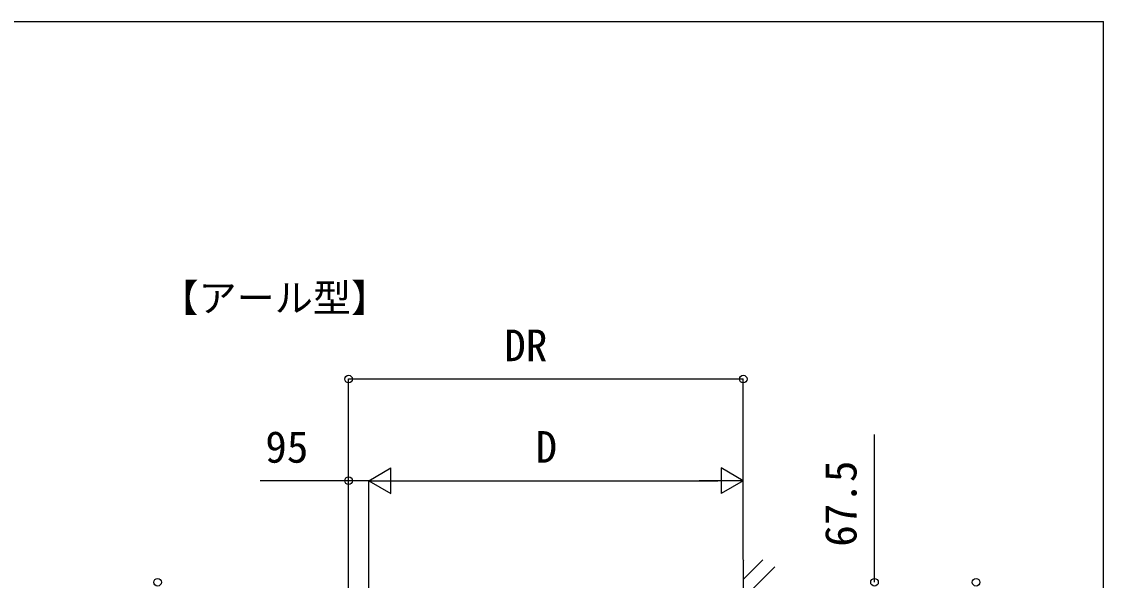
# Model space of a CAD drawing. Units: millimetres, scale not verified. Extents: x -10500 to 10500, y -15600 to 15524.
# Drawn here: x 5388 to 10500, y 12358 to 15000 of the extents above; entities that cross this region are included whole.
import ezdxf
from ezdxf.enums import TextEntityAlignment as Align

# ---------------------------------------------------------------- set-up
doc = ezdxf.new("R2010")
doc.units = ezdxf.units.MM
doc.header["$LTSCALE"] = 80
for name, color, linetype in [('0-2_USER1', 3, 'Continuous'), ('0-4_YKK_A1', 4, 'Continuous'), ('0-5_YKK_D', 6, 'Continuous'), ('0-6_YKK_ZWAK', 7, 'Continuous')]:
    doc.layers.add(name, color=color, linetype=linetype)
doc.styles.add('ＭＳ ゴシック', font='')
doc.styles.get('ＭＳ ゴシック').set_extended_font_data('MS Gothic')

msp = doc.modelspace()

# ---------------------------------------------------------------- linework, layer by layer
at = {"layer": '0-4_YKK_A1'}
for p, q in [((8798.5, 12452.01), (8801.56, 12455.07)), ((8798.5, 12362.21), (8891.37, 12455.07)), ((8798.5, 12454.95), (8798.5, 9039.5)), ((8798.5, 12272.4), (8947.5, 12421.4))]:
    msp.add_line(p, q, dxfattribs=at)
at = {"layer": '0-5_YKK_D'}
for p, q in [((6933.5, 11834.18), (6933.5, 13310.39)), ((8798.5, 13309.39), (6933.5, 13309.39)), ((8798.5, 12455.95), (8798.5, 13310.39)), ((9418.5, 12349.39), (9418.5, 13047.46)), ((7028.5, 12829.39), (7132.42, 12889.39)), ((7132.42, 12769.39), (7132.42, 12889.39)), ((8798.5, 12829.39), (8694.58, 12889.39)), ((8694.58, 12889.39), (8694.58, 12769.39)), ((6933.5, 11834.18), (6933.5, 12830.39)), ((7028.5, 12146.51), (7028.5, 12830.39)), ((7028.5, 12146.51), (7028.5, 12830.39)), ((8798.5, 12455.95), (8798.5, 12830.39)), ((7028.5, 12829.39), (7132.42, 12769.39)), ((7028.5, 12829.39), (7236.35, 12829.39)), ((7148.5, 12829.39), (8678.5, 12829.39)), ((8798.5, 12829.39), (8590.65, 12829.39)), ((8798.5, 12829.39), (8694.58, 12769.39))]:
    msp.add_line(p, q, dxfattribs=at)
msp.add_lwpolyline([(7028.5, 12829.39), (6933.5, 12829.39), (6516.07, 12829.39)], dxfattribs=at)
for centre in [(6933.5, 13309.39), (8798.5, 13309.39), (6933.5, 12829.39), (6031, 12349.39), (9418.5, 12349.39), (9898.5, 12349.39)]:
    msp.add_circle(centre, 18, dxfattribs=at)
at = {"layer": '0-6_YKK_ZWAK'}
msp.add_line((-10500, 14999.5), (10500, 14999.5), dxfattribs=at)
msp.add_lwpolyline([(-10500, -15600.5), (10500, -15600.5), (10500, 14999.5)], dxfattribs=at)

# ---------------------------------------------------------------- texts
at = {"layer": '0-2_USER1', "style": 'ＭＳ ゴシック'}
msp.add_text('【アール型】', height=132, dxfattribs=at).set_placement((6044.32, 13587.77), align=Align.BOTTOM_LEFT)
at = {"layer": '0-5_YKK_D', "style": 'ＭＳ ゴシック'}
for s, p in [('DR', (7668.95, 13349.39)), ('95', (6539.84, 12869.39)), ('D', (7816.72, 12869.39))]:
    msp.add_text(s, height=149.6, dxfattribs=at).set_placement(p, align=Align.BOTTOM_LEFT)
msp.add_text('67.5', height=149.6, rotation=90, dxfattribs=at).set_placement((9378.5, 12517.17), align=Align.BOTTOM_LEFT)

doc.saveas('drawing.dxf')
